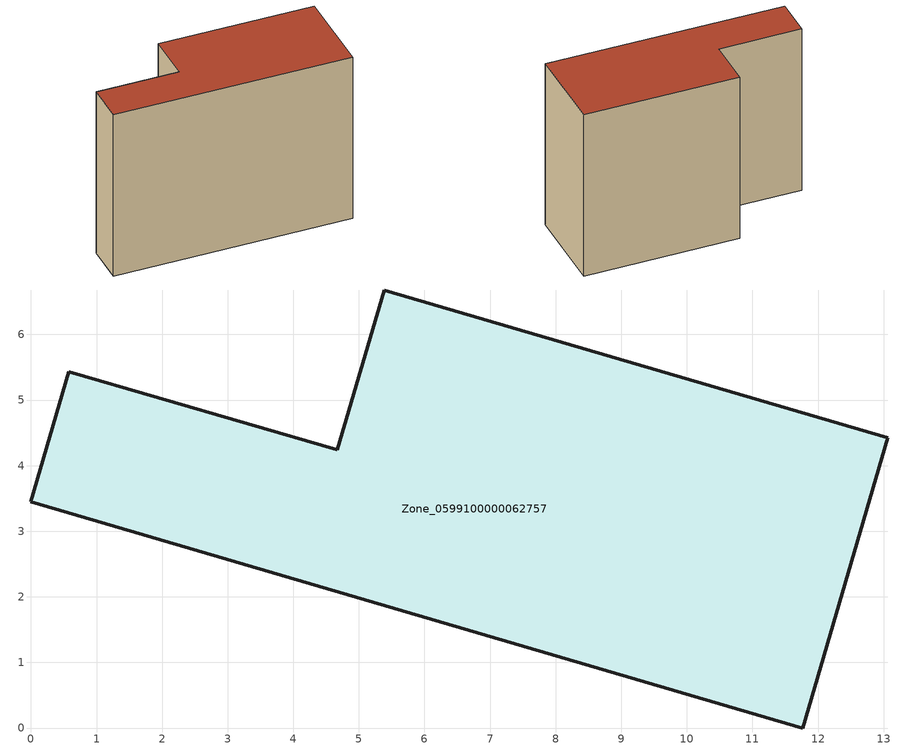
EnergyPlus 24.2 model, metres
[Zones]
Zone_0599100000062757
 floor ground (C_G): 11.77,0 0,3.45 0.58,5.43 4.67,4.24 5.38,6.68 13.06,4.43 z0
 wall outside (C_F): 4.67,4.24 0.58,5.43 0,3.45 11.77,0 13.06,4.43 5.38,6.68 4.67,4.24 z0:9.26
 roof outside (C_R): 13.06,4.43 5.38,6.68 4.67,4.24 0.58,5.43 0,3.45 11.77,0 z9.26
[BUILDING]
Pand.0599100000062757: North Axis=0; Terrain=City; Loads Convergence Tolerance Value=0.04; Temperature Convergence Tolerance Value=0.4; Solar Distribution=FullExterior; Maximum Number of Warmup Days=25; Minimum Number of Warmup Days=1
[Site:Location]
Rotterdam.The.Hague.AP_ZH_NLD Design_Conditions: Latitude=51.96; Longitude=4.45; Time Zone=1; Elevation=-4.5
[SITE:GROUNDTEMPERATURE:BUILDINGSURFACE]
18, 18, 18, 18, 18, 18, 18, 18, 18, 18, 18, 18
[MATERIAL] Thermal Absorptance=0.9; Solar Absorptance=0.7; Visible Absorptance=0.7
Name | Roughness | Thickness | Conductivity | Density | Specific Heat
G.TC.1946 | MediumSmooth | 0.15 | 1 | 540 | 1210
F.TC.1946 | Rough | 0.3 | 0.857143 | 1920 | 840
R.TC.1946 | MediumRough | 0.2 | 0.909091 | 1500 | 1000
[CONSTRUCTION]
C_G: G.TC.1946
C_F: F.TC.1946
C_R: R.TC.1946
[ZONE]
Zone_0599100000062757: Type=1; Multiplier=1; Ceiling Height=Autocalculate; Volume=Autocalculate; Floor Area=autocalculate; Part of Total Floor Area=Yes
[ZONEINFILTRATION:DESIGNFLOWRATE]
Infil_Zone_0599100000062757: Zone or ZoneList or Space or SpaceList=Zone_0599100000062757; Schedule=AlwaysOn; Design Flow Rate Calculation Method=Flow/Area; Flow Rate per Floor Area=0.003; Constant Term Coefficient=1; Temperature Term Coefficient=0; Velocity Term Coefficient=0; Velocity Squared Term Coefficient=0
[HVACTEMPLATE:ZONE:IDEALLOADSAIRSYSTEM]
Zone_0599100000062757: Maximum Heating Supply Air Temperature=50; Minimum Cooling Supply Air Temperature=13; Maximum Heating Supply Air Humidity Ratio=0.0156; Minimum Cooling Supply Air Humidity Ratio=0.0077; Heating Limit=NoLimit; Cooling Limit=NoLimit; Dehumidification Control Type=ConstantSensibleHeatRatio; Cooling Sensible Heat Ratio=0.7; Dehumidification Setpoint=60; Humidification Control Type=None; Humidification Setpoint=30; Outdoor Air Method=None; Outdoor Air Flow Rate per Person=0.00944; Outdoor Air Flow Rate per Zone Floor Area=0; Outdoor Air Flow Rate per Zone=0; Demand Controlled Ventilation Type=None; Outdoor Air Economizer Type=NoEconomizer; Heat Recovery Type=None; Sensible Heat Recovery Effectiveness=0.7; Latent Heat Recovery Effectiveness=0.65
[ZONECONTROL:THERMOSTAT]
ThermostatControl_Zone_0599100000062757: Zone or ZoneList=Zone_0599100000062757; Control Type Schedule=DualSetpointControlType; Control 1=Thermostat_Zone_0599100000062757; Temperature Difference Between Cutout And Setpoint=0
[THERMOSTATSETPOINT:DUALSETPOINT]
Thermostat_Zone_0599100000062757: Heating Setpoint Temperature Schedule=HeatingSetpoint_Zone_0599100000062757; Cooling Setpoint Temperature Schedule=CoolingSetpoint_Zone_0599100000062757
[SCHEDULE:COMPACT]
HeatingSetpoint_Zone_0599100000062757: Through: 12/31, For: AllDays, Until: 24:00, 21
CoolingSetpoint_Zone_0599100000062757: Through: 12/31, For: AllDays, Until: 24:00, 24
DualSetpointControlType: Through: 12/31, For: AllDays, Until: 24:00, 4
AlwaysOn: Through: 12/31, For: AllDays, Until: 24:00, 1
